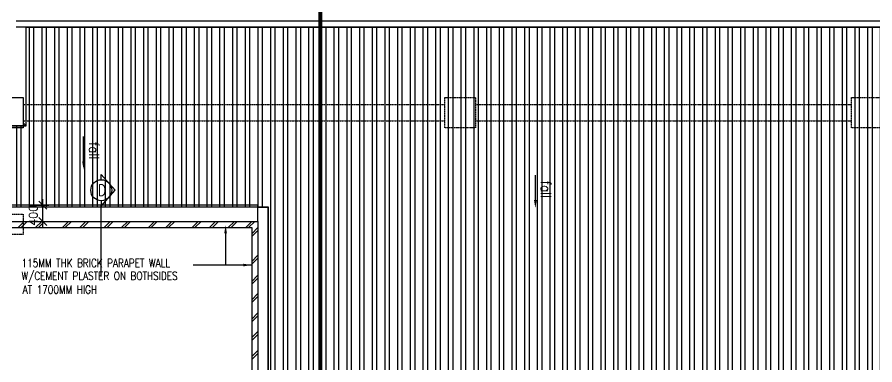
# Model space of a CAD drawing. Extents: x 2266480 to 2632177, y -858634 to -757244.
# Drawn here: x 2553651 to 2574749, y -783124 to -774578 of the extents above; entities that cross this region are included whole.
import ezdxf

# ---------------------------------------------------------------- set-up
doc = ezdxf.new("R2010")
doc.units = 0
doc.header["$LTSCALE"] = 10
doc.header["$MEASUREMENT"] = 0
doc.linetypes.add('HIDDEN', pattern=[0.375, 0.25, -0.125])
doc.layers.get('0').update_dxf_attribs({"linetype": 'CONTINUOUS'})
doc.layers.get('DEFPOINTS').update_dxf_attribs({"linetype": 'CONTINUOUS'})
for name, color, linetype in [('AR', 7, 'CONTINUOUS'), ('BEAM', 1, 'HIDDEN'), ('COL', 3, 'CONTINUOUS'), ('FFL', 7, 'CONTINUOUS'), ('FLASH', 35, 'CONTINUOUS'), ('H', 1, 'CONTINUOUS'), ('hatch', 7, 'CONTINUOUS'), ('hatchb', 251, 'CONTINUOUS'), ('LINE', 7, 'CONTINUOUS'), ('PL', 5, 'CONTINUOUS'), ('ROOF', 7, 'CONTINUOUS'), ('SPEC', 7, 'CONTINUOUS'), ('T50', 4, 'CONTINUOUS'), ('WALL', 2, 'CONTINUOUS')]:
    doc.layers.add(name, color=color, linetype=linetype)
doc.styles.add('DIMTEXT', font='romans.shx', dxfattribs={"width": 0.8, "height": 400})
doc.styles.add('ROMANS', font='romans')
doc.styles.get("Standard").update_dxf_attribs({"font": 'ROMANS.SHX'})
doc.dimstyles.new('STANDARD$0', dxfattribs={"dimscale": 0, "dimtxt": 8, "dimasz": 6, "dimexe": 1, "dimexo": 1, "dimgap": 3, "dimtad": 1, "dimdec": 0, "dimlfac": -1, "dimrnd": 1, "dimzin": 0, "dimdsep": 46, "dimtxsty": 'Standard', "dimcen": 0, "dimclrd": 5, "dimclre": 250, "dimadec": 0, "dimazin": 0, "dimtfac": 1, "dimtdec": 4, "dimtofl": 0, "dimtmove": 0, "dimatfit": 3, "dimfxl": 1, "dimtolj": 1, "dimtzin": 0, "dimarcsym": 0})

# ---------------------------------------------------------------- blocks, each defined once
blk = doc.blocks.new('_ARCHTICK')
at = {"color": 0, "linetype": 'ByBlock', "const_width": 0.15}
blk.add_lwpolyline([(-0.5, -0.5), (0.5, 0.5)], dxfattribs=at)
blk = doc.blocks.new('*D305')
at = {"layer": 'DEFPOINTS', "color": 0, "transparency": 16777216}
for p in [(2553799, -779199, 0), (2554281, -779199), (2553799, -779599)]:
    blk.add_point(p, dxfattribs=at)
at = {"layer": 'LINE', "color": 7, "lineweight": -2, "transparency": 16777216}
for p, q in [((2554281, -779749), (2554281, -779049)), ((2553949, -779199), (2554431, -779199)), ((2553949, -779599), (2554431, -779599))]:
    blk.add_line(p, q, dxfattribs=at)
at = {"layer": 'LINE', "color": 7, "lineweight": -2, "transparency": 16777216, "xscale": 200, "yscale": 200, "zscale": 200}
for p, rotation in [((2554281, -779199), 90), ((2554281, -779599), 270)]:
    blk.add_blockref('_ARCHTICK', p, dxfattribs=dict(at, rotation=rotation))
at = {"layer": 'LINE', "color": 7, "transparency": 16777216, "insert": (2554048, -779449), "char_height": 200, "attachment_point": 5, "rotation": 90, "style": 'ROMANS'}
blk.add_mtext('\\A1;400', dxfattribs=at)

msp = doc.modelspace()

# ---------------------------------------------------------------- hatches: boundary and pattern name
at = {"layer": 'hatch'}
h = msp.add_hatch(dxfattribs=at)
h.set_pattern_fill('STEEL', color=0, scale=2500, angle=45, style=0)
h.set_pattern_definition([(90, (0, 0), (-312.5, 6e-14), []), (90, (-110.5, 110.5), (-312.5, 6e-14), [])])
h.paths.add_polyline_path([(2620230.5, -774824.1), (2620230.5, -777254.4), (2624230.5, -777254.4), (2624230.5, -783952.2), (2559824.5, -783952.2), (2559824.5, -779249.1), (2559574.5, -779249.1), (2559574.5, -779249.1), (2549874.5, -779249.1), (2549874.5, -777249.1), (2553874.5, -777249.1), (2553874.5, -774824.1)])

# ---------------------------------------------------------------- linework, layer by layer
at = {"layer": 'AR', "color": 0}
for p, q in [((2555719.7, -778442.7), (2556061.2, -778831.4)), ((2555719.7, -778575), (2555719.7, -778442.7)), ((2555719.7, -779220), (2556061.2, -778831.4)), ((2555719.7, -779090.2), (2555719.7, -779220)), ((2555719.7, -780950), (2555719.7, -779200.8))]:
    msp.add_line(p, q, dxfattribs=at)
msp.add_circle((2555719.7, -778832.6), 257.6, dxfattribs=at)
at = {"layer": 'BEAM', "color": 0}
for p, q in [((2553799.5, -776724.1), (2564174.5, -776724.1)), ((2564924.5, -776724.1), (2574174.5, -776724.1)), ((2553799.5, -777124.1), (2564174.5, -777124.1)), ((2564924.5, -777124.1), (2574174.5, -777124.1))]:
    msp.add_line(p, q, dxfattribs=at)
for points in [[(2564174.5, -776549.1), (2564924.5, -776549.1), (2564924.5, -777299.1), (2564174.5, -777299.1)], [(2574174.5, -776549.1), (2574924.5, -776549.1), (2574924.5, -777299.1), (2574174.5, -777299.1)], [(2553299.5, -779424.1), (2553799.5, -779424.1), (2553799.5, -779924.1), (2553299.5, -779924.1)]]:
    msp.add_lwpolyline(points, close=True, dxfattribs=at)
at = {"layer": 'COL', "color": 0}
msp.add_lwpolyline([(2553299.5, -776549.1), (2553799.5, -776549.1), (2553799.5, -777299.1), (2553299.5, -777299.1)], close=True, dxfattribs=at)
at = {"layer": 'FLASH', "color": 0}
for p, q in [((2553874.5, -777249.1), (2553874.5, -774824.1)), ((2553874.5, -777249.1), (2549874.5, -777249.1)), ((2553799.5, -777174.1), (2553874.5, -777249.1)), ((2559574.5, -779249.1, 0), (2559824.5, -779249.1, 0)), ((2559824.5, -779237.5), (2559824.5, -783952.2))]:
    msp.add_line(p, q, dxfattribs=at)
at = {"layer": 'H', "color": 0}
for p, q in [((2553826.8, -779599.1), (2553676.8, -779749.1)), ((2553897.5, -779599.1), (2553747.5, -779749.1)), ((2554255.8, -779599.1), (2554105.8, -779749.1)), ((2554326.5, -779599.1), (2554176.5, -779749.1)), ((2554912.8, -779599.1), (2554762.8, -779749.1)), ((2554983.5, -779599.1), (2554833.5, -779749.1)), ((2555341.8, -779599.1), (2555191.8, -779749.1)), ((2555412.5, -779599.1), (2555262.5, -779749.1)), ((2555941.6, -779599.1), (2555791.6, -779749.1)), ((2556012.3, -779599.1), (2555862.3, -779749.1)), ((2556370.6, -779599.1), (2556220.6, -779749.1)), ((2556441.3, -779599.1), (2556291.3, -779749.1)), ((2557027.6, -779599.1), (2556877.6, -779749.1)), ((2557098.3, -779599.1), (2556948.3, -779749.1)), ((2557456.6, -779599.1), (2557306.6, -779749.1)), ((2557527.3, -779599.1), (2557377.3, -779749.1)), ((2558102.6, -779599.1), (2557952.6, -779749.1)), ((2558173.3, -779599.1), (2558023.3, -779749.1)), ((2558531.6, -779599.1), (2558381.6, -779749.1)), ((2558602.3, -779599.1), (2558452.3, -779749.1)), ((2558994.5, -779599.1), (2558844.5, -779749.1)), ((2559065.2, -779599.1), (2558915.2, -779749.1)), ((2559423.5, -779599.1), (2559273.5, -779749.1)), ((2559494.2, -779599.1), (2559344.2, -779749.1)), ((2559424.5, -779900), (2559574.5, -779750)), ((2559424.5, -779970.7), (2559574.5, -779820.7)), ((2559424.5, -780581.5), (2559574.5, -780431.5)), ((2559424.5, -780652.2), (2559574.5, -780502.2)), ((2559424.5, -781073.4), (2559574.5, -780923.4)), ((2559424.5, -781144.1), (2559574.5, -780994.1)), ((2559424.5, -781523.9), (2559574.5, -781373.9)), ((2559424.5, -781594.6), (2559574.5, -781444.6)), ((2559424.5, -781997.6), (2559574.5, -781847.6)), ((2559424.5, -782068.4), (2559574.5, -781918.4)), ((2559424.5, -782454.4), (2559574.5, -782304.4)), ((2559424.5, -782525.2), (2559574.5, -782375.2)), ((2559424.5, -782921), (2559574.5, -782771)), ((2559424.5, -782991.7), (2559574.5, -782841.7))]:
    msp.add_line(p, q, dxfattribs=at)
at = {"layer": 'hatchb', "color": 0}
msp.add_lwpolyline([(2620230.5, -774824.1), (2620230.5, -777254.4), (2624230.5, -777254.4), (2624230.5, -783952.2), (2559824.5, -783952.2), (2559824.5, -779249.1), (2559574.5, -779249.1), (2559574.5, -779249.1), (2549874.5, -779249.1), (2549874.5, -777249.1), (2553874.5, -777249.1), (2553874.5, -774824.1), (2620230.5, -774824.1)], dxfattribs=at)
at = {"layer": 'LINE', "color": 0}
for p, q in [((2558777.6, -779888.7), (2558777.6, -780670.8)), ((2559425.2, -780670.8), (2557978.5, -780670.8))]:
    msp.add_line(p, q, dxfattribs=at)
for points in [[(2558744.2, -779888.7), (2558810.9, -779888.7), (2558777.6, -779688.7)], [(2559211.8, -780637.5), (2559211.8, -780704.2), (2559411.8, -780670.8)]]:
    msp.add_solid(points, dxfattribs=at)
at = {"layer": 'PL', "color": 0, "ltscale": 2, "const_width": 100}
for points in [[(2490693.6, -847288.2), (2561112, -847288.2), (2561112, -757293.9), (2490693.6, -757293.9)], [(2561112, -847288.2), (2632127.2, -847288.2), (2632127.2, -757293.9), (2561112, -757293.9)]]:
    msp.add_lwpolyline(points, close=True, dxfattribs=at)
at = {"layer": 'ROOF', "color": 0}
for p, q in [((2620480.5, -774674.1), (2553624.5, -774674.1)), ((2620480.5, -774824.1), (2553624.5, -774824.1)), ((2559574.5, -779199.1), (2549624.5, -779199.1, 0)), ((2559574.5, -779249.1, 0), (2549624.5, -779249.1, 0)), ((2559574.5, -779249.1, 0), (2559574.5, -779199.1, 0)), ((2559574.5, -779389.7), (2559574.5, -779237.5)), ((2559574.5, -779599.1, 0), (2559574.5, -779249.1, 0))]:
    msp.add_line(p, q, dxfattribs=at)
at = {"layer": 'SPEC', "color": 0}
for p, q in [((2555282.3, -778118.2), (2555282.3, -777508.2)), ((2566398.4, -779073.5), (2566398.4, -778463.5))]:
    msp.add_line(p, q, dxfattribs=at)
for points in [[(2555249, -778118.2), (2555315.6, -778118.2), (2555282.3, -778318.2)], [(2566365.1, -779073.5), (2566431.8, -779073.5), (2566398.4, -779273.5)]]:
    msp.add_solid(points, dxfattribs=at)
at = {"layer": 'WALL', "color": 0}
for p, q in [((2549624.5, -779599.1), (2559574.5, -779599.1)), ((2559574.5, -779599.1), (2559574.5, -784174.1)), ((2549474.5, -779749.1), (2559424.5, -779749.1)), ((2559424.5, -779749.1), (2559424.5, -784174.1))]:
    msp.add_line(p, q, dxfattribs=at)

# ---------------------------------------------------------------- texts
at = {"layer": 'FFL', "color": 0, "style": 'ROMANS', "width": 0.8}
for s, p in [('115MM THK BRICK PARAPET WALL', (2553758.3, -780720.5)), ('W/CEMENT PLASTER ON BOTHSIDES', (2553758.3, -781037.4)), ('AT 1700MM HIGH', (2553786.5, -781375.5))]:
    msp.add_text(s, height=200, dxfattribs=at).set_placement(p)
at = {"layer": 'SPEC', "color": 0, "style": 'ROMANS', "width": 0.85}
for p in [(2555418.2, -777642), (2566534.4, -778597.4)]:
    msp.add_text('fall', height=250, rotation=270, dxfattribs=at).set_placement(p)
at = {"layer": 'T50', "color": 0, "style": 'DIMTEXT', "width": 0.8}
msp.add_text('D', height=275, rotation=0, dxfattribs=at).set_placement((2555638.5, -778967.4))

# ---------------------------------------------------------------- dimensions: what is measured, and where the dimension line sits
at = {"layer": 'LINE', "color": 0}
dim = msp.add_linear_dim(base=(2554280.9, -779199.1), p1=(2553799.5, -779599.1), p2=(2553799.5, -779199.1, 0), angle=90, dimstyle='STANDARD$0', override={"dimscale": 100, "dimtxt": 2, "dimasz": 2, "dimexe": 1.5, "dimexo": 1.5, "dimgap": 1, "dimtxsty": 'ROMANS', "dimblk": 'ARCHTICK', "dimdle": 1.5, "dimclrd": 7, "dimclre": 7, "dimclrt": 7, "dimtdec": 0, "dimtmove": 2}, dxfattribs=at)
dim.commit()
dim.dimension.update_dxf_attribs({"geometry": '*D305', "text_midpoint": (2554047.8, -779449.1), "dimtype": 161})

doc.saveas('drawing.dxf')
